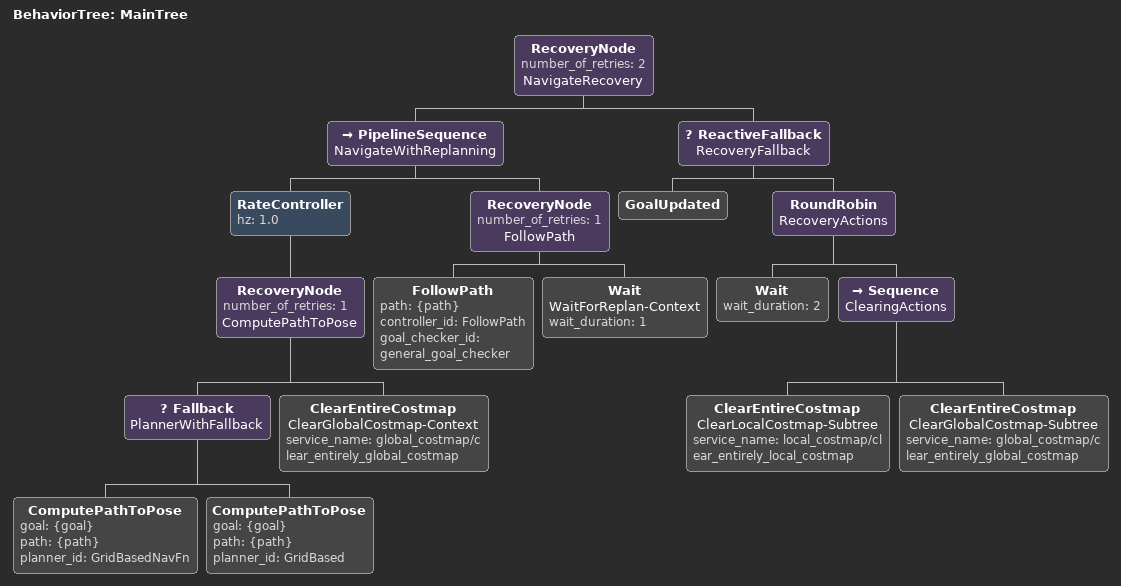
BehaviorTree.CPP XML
<root BTCPP_format="4" main_tree_to_execute="MainTree">
  <BehaviorTree ID="MainTree">
    <RecoveryNode number_of_retries="2" name="NavigateRecovery">
      <PipelineSequence name="NavigateWithReplanning">
        <RateController hz="1.0">
          <RecoveryNode number_of_retries="1" name="ComputePathToPose">
            <Fallback name="PlannerWithFallback">
              <!-- 2026-10-09: NavFn (robot centre vs the uninflated keepout mask) first so routes
                   stay inside the drawn paths; Smac (footprint check) rejects narrow paths / edge rings -->
              <ComputePathToPose goal="{goal}" path="{path}" planner_id="GridBasedNavFn"/>
              <ComputePathToPose goal="{goal}" path="{path}" planner_id="GridBased"/>
            </Fallback>
            <ClearEntireCostmap name="ClearGlobalCostmap-Context" service_name="global_costmap/clear_entirely_global_costmap"/>
          </RecoveryNode>
        </RateController>
        <RecoveryNode number_of_retries="1" name="FollowPath">
          <FollowPath path="{path}" controller_id="FollowPath" goal_checker_id="general_goal_checker"/>
          <Wait name="WaitForReplan-Context" wait_duration="1"/>
        </RecoveryNode>
      </PipelineSequence>
      <ReactiveFallback name="RecoveryFallback">
        <GoalUpdated/>
        <RoundRobin name="RecoveryActions">
          <Wait wait_duration="2"/>
          <Sequence name="ClearingActions">
            <ClearEntireCostmap name="ClearLocalCostmap-Subtree" service_name="local_costmap/clear_entirely_local_costmap"/>
            <ClearEntireCostmap name="ClearGlobalCostmap-Subtree" service_name="global_costmap/clear_entirely_global_costmap"/>
          </Sequence>
        </RoundRobin>
      </ReactiveFallback>
    </RecoveryNode>
  </BehaviorTree>
</root>
